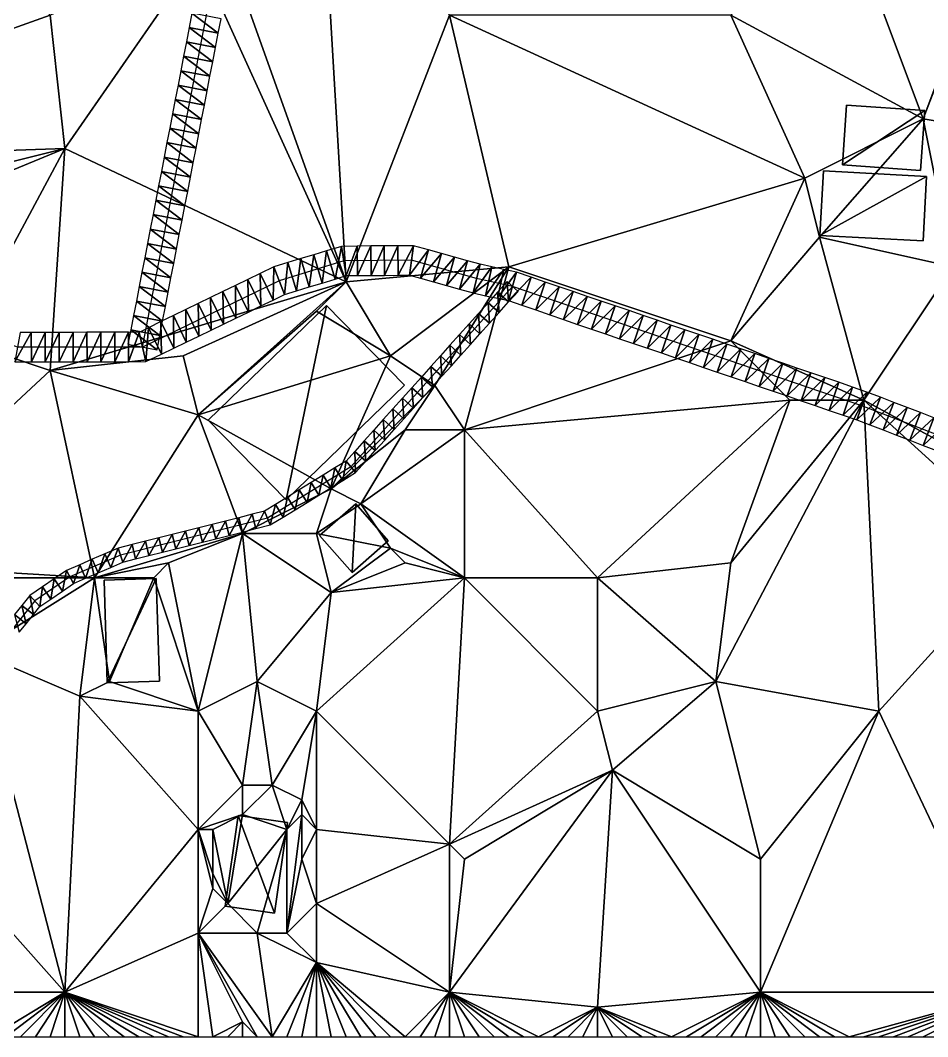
# Model space of a CAD drawing. Header units: metres. Extents: x -1103 to 901, y -902 to 905.
# Drawn here: x 566 to 688.6, y -900 to -762.7 of the extents above; entities that cross this region are included whole.
import ezdxf

# ---------------------------------------------------------------- set-up
doc = ezdxf.new("R2010")
doc.units = ezdxf.units.M
for name, color, linetype in [('OSM_BUILDING_FOOTPRINTS', 7, 'CONTINUOUS'), ('OSM_BUILDING_ROOFS', 1, 'CONTINUOUS'), ('OSM_BUILDING_WALLS', 8, 'CONTINUOUS'), ('OSM_PATH_AXES', 30, 'CONTINUOUS'), ('OSM_PATH_SURFACE', 30, 'CONTINUOUS'), ('OSM_ROAD_AXES', 2, 'CONTINUOUS'), ('OSM_ROAD_SURFACE', 9, 'CONTINUOUS'), ('OSM_TERRAIN', 3, 'CONTINUOUS')]:
    doc.layers.add(name, color=color, linetype=linetype)

msp = doc.modelspace()

# ---------------------------------------------------------------- linework, layer by layer
at = {"layer": 'OSM_BUILDING_FOOTPRINTS'}
for points in [[(677.64, -774.13, 10.06), (688.24, -774.86, 10.06), (687.66, -782.96, 10.06), (677.08, -782.22, 10.06), (677.64, -774.13, 10.06)], [(674.52, -783.04, 9.95), (688.46, -783.78, 9.95), (688, -792.48, 9.95), (674.06, -791.74, 9.95), (674.52, -783.04, 9.95)], [(591.35, -816.71, 8.79), (607.34, -801.21, 8.79), (617.9, -811.97, 8.79), (601.92, -827.47, 8.79), (591.35, -816.71, 8.79)], [(606.41, -832.29, 7.77), (611.3, -828.02, 7.77), (615.69, -832.99, 7.77), (610.81, -837.27, 7.77), (606.41, -832.29, 7.77)], [(577.28, -838.33, 9.85), (584.34, -838.11, 9.85), (584.78, -851.96, 9.85), (577.72, -852.18, 9.85), (577.28, -838.33, 9.85)], [(600.33, -883.3, 8.06), (602.08, -871.07, 8.06), (595.42, -870.12, 8.06), (593.67, -882.36, 8.06), (600.33, -883.3, 8.06)]]:
    msp.add_polyline3d(points, close=True, dxfattribs=at)
at = {"layer": 'OSM_BUILDING_ROOFS'}
for points in [[(688.24, -774.86, 20.06), (677.64, -774.13, 20.06), (677.08, -782.22, 20.06)], [(688.24, -774.86, 20.06), (677.08, -782.22, 20.06), (687.66, -782.96, 20.06)], [(688.46, -783.78, 19.95), (674.52, -783.04, 19.95), (674.06, -791.74, 19.95)], [(688.46, -783.78, 19.95), (674.06, -791.74, 19.95), (688, -792.48, 19.95)], [(607.34, -801.21, 18.79), (591.35, -816.71, 18.79), (601.92, -827.47, 18.79)], [(607.34, -801.21, 18.79), (601.92, -827.47, 18.79), (617.9, -811.97, 18.79)], [(611.3, -828.02, 17.77), (606.41, -832.29, 17.77), (610.81, -837.27, 17.77)], [(611.3, -828.02, 17.77), (610.81, -837.27, 17.77), (615.69, -832.99, 17.77)], [(584.34, -838.11, 19.85), (577.28, -838.33, 19.85), (577.72, -852.18, 19.85)], [(584.34, -838.11, 19.85), (577.72, -852.18, 19.85), (584.78, -851.96, 19.85)], [(595.42, -870.12, 18.06), (593.67, -882.36, 18.06), (600.33, -883.3, 18.06)], [(595.42, -870.12, 18.06), (600.33, -883.3, 18.06), (602.08, -871.07, 18.06)]]:
    msp.add_3dface(points, dxfattribs=at)
at = {"layer": 'OSM_BUILDING_WALLS'}
for points in [[(677.64, -774.13, 10.06), (677.08, -782.22, 10.06), (677.08, -782.22, 20.06)], [(677.64, -774.13, 10.06), (677.08, -782.22, 20.06), (677.64, -774.13, 20.06)], [(688.24, -774.86, 10.06), (677.64, -774.13, 10.06), (677.64, -774.13, 20.06)], [(688.24, -774.86, 10.06), (677.64, -774.13, 20.06), (688.24, -774.86, 20.06)], [(687.66, -782.96, 10.06), (688.24, -774.86, 10.06), (688.24, -774.86, 20.06)], [(687.66, -782.96, 10.06), (688.24, -774.86, 20.06), (687.66, -782.96, 20.06)], [(677.08, -782.22, 10.06), (687.66, -782.96, 10.06), (687.66, -782.96, 20.06)], [(677.08, -782.22, 10.06), (687.66, -782.96, 20.06), (677.08, -782.22, 20.06)], [(674.52, -783.04, 9.95), (674.06, -791.74, 9.95), (674.06, -791.74, 19.95)], [(674.52, -783.04, 9.95), (674.06, -791.74, 19.95), (674.52, -783.04, 19.95)], [(688.46, -783.78, 9.95), (674.52, -783.04, 9.95), (674.52, -783.04, 19.95)], [(688.46, -783.78, 9.95), (674.52, -783.04, 19.95), (688.46, -783.78, 19.95)], [(688, -792.48, 9.95), (688.46, -783.78, 9.95), (688.46, -783.78, 19.95)], [(688, -792.48, 9.95), (688.46, -783.78, 19.95), (688, -792.48, 19.95)], [(674.06, -791.74, 9.95), (688, -792.48, 9.95), (688, -792.48, 19.95)], [(674.06, -791.74, 9.95), (688, -792.48, 19.95), (674.06, -791.74, 19.95)], [(607.34, -801.21, 8.79), (591.35, -816.71, 8.79), (591.35, -816.71, 18.79)], [(607.34, -801.21, 8.79), (591.35, -816.71, 18.79), (607.34, -801.21, 18.79)], [(617.9, -811.97, 8.79), (607.34, -801.21, 8.79), (607.34, -801.21, 18.79)], [(617.9, -811.97, 8.79), (607.34, -801.21, 18.79), (617.9, -811.97, 18.79)], [(601.92, -827.47, 8.79), (617.9, -811.97, 8.79), (617.9, -811.97, 18.79)], [(601.92, -827.47, 8.79), (617.9, -811.97, 18.79), (601.92, -827.47, 18.79)], [(591.35, -816.71, 8.79), (601.92, -827.47, 8.79), (601.92, -827.47, 18.79)], [(591.35, -816.71, 8.79), (601.92, -827.47, 18.79), (591.35, -816.71, 18.79)], [(611.3, -828.02, 7.77), (606.41, -832.29, 7.77), (606.41, -832.29, 17.77)], [(611.3, -828.02, 7.77), (606.41, -832.29, 17.77), (611.3, -828.02, 17.77)], [(615.69, -832.99, 7.77), (611.3, -828.02, 7.77), (611.3, -828.02, 17.77)], [(615.69, -832.99, 7.77), (611.3, -828.02, 17.77), (615.69, -832.99, 17.77)], [(606.41, -832.29, 7.77), (610.81, -837.27, 7.77), (610.81, -837.27, 17.77)], [(606.41, -832.29, 7.77), (610.81, -837.27, 17.77), (606.41, -832.29, 17.77)], [(610.81, -837.27, 7.77), (615.69, -832.99, 7.77), (615.69, -832.99, 17.77)], [(610.81, -837.27, 7.77), (615.69, -832.99, 17.77), (610.81, -837.27, 17.77)], [(584.34, -838.11, 9.85), (577.28, -838.33, 9.85), (577.28, -838.33, 19.85)], [(584.34, -838.11, 9.85), (577.28, -838.33, 19.85), (584.34, -838.11, 19.85)], [(577.28, -838.33, 9.85), (577.72, -852.18, 9.85), (577.72, -852.18, 19.85)], [(577.28, -838.33, 9.85), (577.72, -852.18, 19.85), (577.28, -838.33, 19.85)], [(584.78, -851.96, 9.85), (584.34, -838.11, 9.85), (584.34, -838.11, 19.85)], [(584.78, -851.96, 9.85), (584.34, -838.11, 19.85), (584.78, -851.96, 19.85)], [(577.72, -852.18, 9.85), (584.78, -851.96, 9.85), (584.78, -851.96, 19.85)], [(577.72, -852.18, 9.85), (584.78, -851.96, 19.85), (577.72, -852.18, 19.85)], [(595.42, -870.12, 8.06), (593.67, -882.36, 8.06), (593.67, -882.36, 18.06)], [(595.42, -870.12, 8.06), (593.67, -882.36, 18.06), (595.42, -870.12, 18.06)], [(602.08, -871.07, 8.06), (595.42, -870.12, 8.06), (595.42, -870.12, 18.06)], [(602.08, -871.07, 8.06), (595.42, -870.12, 18.06), (602.08, -871.07, 18.06)], [(600.33, -883.3, 8.06), (602.08, -871.07, 8.06), (602.08, -871.07, 18.06)], [(600.33, -883.3, 8.06), (602.08, -871.07, 18.06), (600.33, -883.3, 18.06)], [(593.67, -882.36, 8.06), (600.33, -883.3, 8.06), (600.33, -883.3, 18.06)], [(593.67, -882.36, 8.06), (600.33, -883.3, 18.06), (593.67, -882.36, 18.06)]]:
    msp.add_3dface(points, dxfattribs=at)
at = {"layer": 'OSM_PATH_AXES'}
msp.add_polyline3d([(632.51, -798.64, 10.89), (610.63, -823.02, 10.73), (599.37, -829.94, 10.81), (579.5, -834.95, 11.7), (572.68, -837.89, 12.07), (567.94, -841.13, 12.47), (564.98, -844.81, 12.81), (562.08, -851, 13.27), (556.52, -862.77, 14.09), (553.42, -872.8, 14.66), (551.48, -881.33, 14.88), (546.3, -888.11, 14.58), (540.66, -894.29, 14.27), (534.71, -900, 13.77)], dxfattribs=at)
at = {"layer": 'OSM_PATH_SURFACE'}
for points in [[(631.76, -797.97, 11.01), (630.48, -799.41, 10.98), (631.96, -800.74, 10.87)], [(631.76, -797.97, 11.01), (631.96, -800.74, 10.87), (633.25, -799.31, 10.94)], [(630.48, -799.41, 10.98), (629.19, -800.84, 10.98), (630.68, -802.18, 10.8)], [(630.48, -799.41, 10.98), (630.68, -802.18, 10.8), (631.96, -800.74, 10.87)], [(629.19, -800.84, 10.98), (627.9, -802.28, 10.97), (629.39, -803.61, 10.77)], [(629.19, -800.84, 10.98), (629.39, -803.61, 10.77), (630.68, -802.18, 10.8)], [(627.9, -802.28, 10.97), (626.62, -803.71, 10.95), (628.1, -805.04, 10.77)], [(627.9, -802.28, 10.97), (628.1, -805.04, 10.77), (629.39, -803.61, 10.77)], [(626.62, -803.71, 10.95), (625.33, -805.14, 10.92), (626.82, -806.48, 10.76)], [(626.62, -803.71, 10.95), (626.82, -806.48, 10.76), (628.1, -805.04, 10.77)], [(625.33, -805.14, 10.92), (624.04, -806.58, 10.9), (625.53, -807.91, 10.76)], [(625.33, -805.14, 10.92), (625.53, -807.91, 10.76), (626.82, -806.48, 10.76)], [(624.04, -806.58, 10.9), (622.75, -808.01, 10.88), (624.24, -809.35, 10.76)], [(624.04, -806.58, 10.9), (624.24, -809.35, 10.76), (625.53, -807.91, 10.76)], [(622.75, -808.01, 10.88), (621.47, -809.45, 10.86), (622.96, -810.78, 10.75)], [(622.75, -808.01, 10.88), (622.96, -810.78, 10.75), (624.24, -809.35, 10.76)], [(621.47, -809.45, 10.86), (620.18, -810.88, 10.84), (621.67, -812.22, 10.74)], [(621.47, -809.45, 10.86), (621.67, -812.22, 10.74), (622.96, -810.78, 10.75)], [(620.18, -810.88, 10.84), (618.89, -812.32, 10.85), (620.38, -813.65, 10.74)], [(620.18, -810.88, 10.84), (620.38, -813.65, 10.74), (621.67, -812.22, 10.74)], [(618.89, -812.32, 10.85), (617.61, -813.75, 10.85), (619.1, -815.09, 10.74)], [(618.89, -812.32, 10.85), (619.1, -815.09, 10.74), (620.38, -813.65, 10.74)], [(617.61, -813.75, 10.85), (616.32, -815.18, 10.85), (617.81, -816.52, 10.74)], [(617.61, -813.75, 10.85), (617.81, -816.52, 10.74), (619.1, -815.09, 10.74)], [(616.32, -815.18, 10.85), (615.03, -816.62, 10.85), (616.52, -817.96, 10.74)], [(616.32, -815.18, 10.85), (616.52, -817.96, 10.74), (617.81, -816.52, 10.74)], [(615.03, -816.62, 10.85), (613.75, -818.05, 10.85), (615.24, -819.39, 10.74)], [(615.03, -816.62, 10.85), (615.24, -819.39, 10.74), (616.52, -817.96, 10.74)], [(613.75, -818.05, 10.85), (612.46, -819.49, 10.85), (613.95, -820.82, 10.74)], [(613.75, -818.05, 10.85), (613.95, -820.82, 10.74), (615.24, -819.39, 10.74)], [(612.46, -819.49, 10.85), (611.17, -820.92, 10.86), (612.66, -822.26, 10.73)], [(612.46, -819.49, 10.85), (612.66, -822.26, 10.73), (613.95, -820.82, 10.74)], [(611.17, -820.92, 10.86), (609.99, -822.26, 10.86), (611.27, -823.79, 10.7)], [(611.17, -820.92, 10.86), (611.27, -823.79, 10.7), (612.66, -822.26, 10.73)], [(609.99, -822.26, 10.86), (608.5, -823.16, 10.86), (609.54, -824.87, 10.77)], [(609.99, -822.26, 10.86), (609.54, -824.87, 10.77), (611.27, -823.79, 10.7)], [(608.5, -823.16, 10.86), (606.89, -824.15, 10.86), (607.94, -825.85, 10.81)], [(608.5, -823.16, 10.86), (607.94, -825.85, 10.81), (609.54, -824.87, 10.77)], [(605.28, -825.13, 10.86), (603.67, -826.12, 10.87), (604.72, -827.83, 10.81)], [(605.28, -825.13, 10.86), (604.72, -827.83, 10.81), (606.33, -826.84, 10.82)], [(606.89, -824.15, 10.86), (605.28, -825.13, 10.86), (606.33, -826.84, 10.82)], [(606.89, -824.15, 10.86), (606.33, -826.84, 10.82), (607.94, -825.85, 10.81)], [(603.67, -826.12, 10.87), (602.06, -827.11, 10.88), (603.11, -828.81, 10.79)], [(603.67, -826.12, 10.87), (603.11, -828.81, 10.79), (604.72, -827.83, 10.81)], [(602.06, -827.11, 10.88), (600.45, -828.1, 10.89), (601.5, -829.8, 10.78)], [(602.06, -827.11, 10.88), (601.5, -829.8, 10.78), (603.11, -828.81, 10.79)], [(598.98, -829.02, 10.9), (597.32, -829.42, 10.92), (597.81, -831.36, 10.85)], [(598.98, -829.02, 10.9), (597.81, -831.36, 10.85), (599.76, -830.86, 10.76)], [(600.45, -828.1, 10.89), (598.98, -829.02, 10.9), (599.76, -830.86, 10.76)], [(600.45, -828.1, 10.89), (599.76, -830.86, 10.76), (601.5, -829.8, 10.78)], [(593.71, -830.33, 11.02), (591.9, -830.79, 11.12), (592.39, -832.73, 11.1)], [(593.71, -830.33, 11.02), (592.39, -832.73, 11.1), (594.2, -832.27, 11.01)], [(595.51, -829.88, 10.94), (593.71, -830.33, 11.02), (594.2, -832.27, 11.01)], [(595.51, -829.88, 10.94), (594.2, -832.27, 11.01), (596, -831.82, 10.91)], [(597.32, -829.42, 10.92), (595.51, -829.88, 10.94), (596, -831.82, 10.91)], [(597.32, -829.42, 10.92), (596, -831.82, 10.91), (597.81, -831.36, 10.85)], [(588.29, -831.7, 11.31), (586.48, -832.15, 11.41), (586.97, -834.09, 11.39)], [(588.29, -831.7, 11.31), (586.97, -834.09, 11.39), (588.78, -833.64, 11.29)], [(590.09, -831.24, 11.21), (588.29, -831.7, 11.31), (588.78, -833.64, 11.29)], [(590.09, -831.24, 11.21), (588.78, -833.64, 11.29), (590.58, -833.18, 11.2)], [(591.9, -830.79, 11.12), (590.09, -831.24, 11.21), (590.58, -833.18, 11.2)], [(591.9, -830.79, 11.12), (590.58, -833.18, 11.2), (592.39, -832.73, 11.1)], [(582.87, -833.07, 11.6), (581.07, -833.52, 11.7), (581.55, -835.46, 11.68)], [(582.87, -833.07, 11.6), (581.55, -835.46, 11.68), (583.36, -835, 11.58)], [(584.68, -832.61, 11.5), (582.87, -833.07, 11.6), (583.36, -835, 11.58)], [(584.68, -832.61, 11.5), (583.36, -835, 11.58), (585.17, -834.55, 11.49)], [(586.48, -832.15, 11.41), (584.68, -832.61, 11.5), (585.17, -834.55, 11.49)], [(586.48, -832.15, 11.41), (585.17, -834.55, 11.49), (586.97, -834.09, 11.39)], [(577.4, -834.76, 11.89), (575.7, -835.5, 11.98), (576.49, -837.34, 11.95)], [(577.4, -834.76, 11.89), (576.49, -837.34, 11.95), (578.2, -836.6, 11.86)], [(579.18, -834, 11.79), (577.4, -834.76, 11.89), (578.2, -836.6, 11.86)], [(579.18, -834, 11.79), (578.2, -836.6, 11.86), (579.83, -835.89, 11.77)], [(581.07, -833.52, 11.7), (579.18, -834, 11.79), (579.83, -835.89, 11.77)], [(581.07, -833.52, 11.7), (579.83, -835.89, 11.77), (581.55, -835.46, 11.68)], [(573.99, -836.23, 12.07), (572.2, -837.01, 12.18), (573.17, -838.76, 12.16)], [(573.99, -836.23, 12.07), (573.17, -838.76, 12.16), (574.78, -838.07, 12.04)], [(575.7, -835.5, 11.98), (573.99, -836.23, 12.07), (574.78, -838.07, 12.04)], [(575.7, -835.5, 11.98), (574.78, -838.07, 12.04), (576.49, -837.34, 11.95)], [(572.2, -837.01, 12.18), (570.54, -838.14, 12.26), (571.67, -839.79, 12.29)], [(572.2, -837.01, 12.18), (571.67, -839.79, 12.29), (573.17, -838.76, 12.16)], [(570.54, -838.14, 12.26), (568.96, -839.22, 12.4), (570.09, -840.87, 12.43)], [(570.54, -838.14, 12.26), (570.09, -840.87, 12.43), (571.67, -839.79, 12.29)], [(568.96, -839.22, 12.4), (567.27, -840.38, 12.54), (568.61, -841.87, 12.55)], [(568.96, -839.22, 12.4), (568.61, -841.87, 12.55), (570.09, -840.87, 12.43)], [(566.18, -841.73, 12.67), (565.19, -842.96, 12.78), (566.75, -844.21, 12.77)], [(567.27, -840.38, 12.54), (566.18, -841.73, 12.67), (567.73, -842.98, 12.66)], [(566.18, -841.73, 12.67), (566.75, -844.21, 12.77), (567.73, -842.98, 12.66)], [(567.27, -840.38, 12.54), (567.73, -842.98, 12.66), (568.61, -841.87, 12.55)], [(565.19, -842.96, 12.78), (565.83, -845.34, 12.88), (566.75, -844.21, 12.77)]]:
    msp.add_3dface(points, dxfattribs=at)
at = {"layer": 'OSM_ROAD_AXES'}
for points in [[(582.49, -806.82, 11.93), (591.51, -760.14, 11.97), (592.85, -747.77, 11.85), (593.59, -737.16, 11.9), (592.11, -732.45, 11.93), (588.11, -727.45, 11.91), (581.44, -723.9, 11.59), (566.01, -718.76, 10.58), (551.78, -715.08, 9.43), (537.26, -710.95, 8.83), (516.06, -704.33, 8.29), (498.62, -699.26, 9.12), (491.75, -696.67, 9.5), (482.56, -691.51, 10.09), (470.99, -682.39, 10.83)], [(728.44, -833.5, 12.44), (679.72, -814.78, 10.95), (632.51, -798.64, 10.89), (627.64, -797.58, 11.12), (618.84, -795.11, 11.6), (609.7, -795.2, 11.84), (600.95, -797.86, 11.87), (582.49, -806.82, 11.93), (565.58, -806.85, 12.09), (543.96, -798.85, 11.9), (501.58, -785.73, 8.62), (488.04, -779.13, 8.05), (480.97, -772.91, 8.27), (477.37, -766.03, 8.59), (474.92, -753.72, 8.82), (473.99, -738.07, 8.44), (473.37, -731.42, 8.89), (471.59, -726.41, 9.36), (466.38, -722.63, 10.07), (457.81, -719.05, 11.09), (444.91, -717.43, 11.87), (424.71, -716.44, 11.98)]]:
    msp.add_polyline3d(points, dxfattribs=at)
at = {"layer": 'OSM_ROAD_SURFACE'}
for points in [[(592.72, -764.41, 12.01), (589.17, -761.71, 12.02), (588.79, -763.65, 12.02)], [(592.72, -764.41, 12.01), (593.1, -762.47, 12.01), (589.17, -761.71, 12.02)], [(592.35, -766.36, 12), (588.79, -763.65, 12.02), (588.42, -765.6, 12.01)], [(592.35, -766.36, 12), (592.72, -764.41, 12.01), (588.79, -763.65, 12.02)], [(591.97, -768.3, 12), (588.42, -765.6, 12.01), (588.04, -767.54, 12.01)], [(591.97, -768.3, 12), (592.35, -766.36, 12), (588.42, -765.6, 12.01)], [(591.59, -770.25, 11.99), (588.04, -767.54, 12.01), (587.67, -769.49, 12)], [(591.59, -770.25, 11.99), (591.97, -768.3, 12), (588.04, -767.54, 12.01)], [(591.22, -772.19, 11.99), (587.67, -769.49, 12), (587.29, -771.43, 11.99)], [(591.22, -772.19, 11.99), (591.59, -770.25, 11.99), (587.67, -769.49, 12)], [(590.84, -774.14, 11.98), (587.29, -771.43, 11.99), (586.91, -773.38, 11.99)], [(590.84, -774.14, 11.98), (591.22, -772.19, 11.99), (587.29, -771.43, 11.99)], [(590.47, -776.08, 11.98), (586.91, -773.38, 11.99), (586.54, -775.32, 11.98)], [(590.47, -776.08, 11.98), (590.84, -774.14, 11.98), (586.91, -773.38, 11.99)], [(590.09, -778.03, 11.97), (586.54, -775.32, 11.98), (586.16, -777.27, 11.98)], [(590.09, -778.03, 11.97), (590.47, -776.08, 11.98), (586.54, -775.32, 11.98)], [(589.72, -779.97, 11.96), (586.16, -777.27, 11.98), (585.79, -779.21, 11.97)], [(589.72, -779.97, 11.96), (590.09, -778.03, 11.97), (586.16, -777.27, 11.98)], [(589.34, -781.92, 11.96), (585.79, -779.21, 11.97), (585.41, -781.16, 11.97)], [(589.34, -781.92, 11.96), (589.72, -779.97, 11.96), (585.79, -779.21, 11.97)], [(588.96, -783.86, 11.95), (585.41, -781.16, 11.97), (585.03, -783.1, 11.96)], [(588.96, -783.86, 11.95), (589.34, -781.92, 11.96), (585.41, -781.16, 11.97)], [(588.59, -785.81, 11.95), (585.03, -783.1, 11.96), (584.66, -785.05, 11.96)], [(588.59, -785.81, 11.95), (588.96, -783.86, 11.95), (585.03, -783.1, 11.96)], [(588.21, -787.75, 11.94), (584.66, -785.05, 11.96), (584.28, -786.99, 11.96)], [(588.21, -787.75, 11.94), (588.59, -785.81, 11.95), (584.66, -785.05, 11.96)], [(587.84, -789.7, 11.95), (584.28, -786.99, 11.96), (583.91, -788.94, 11.97)], [(587.84, -789.7, 11.95), (588.21, -787.75, 11.94), (584.28, -786.99, 11.96)], [(587.46, -791.64, 11.96), (583.91, -788.94, 11.97), (583.53, -790.88, 11.97)], [(587.46, -791.64, 11.96), (587.84, -789.7, 11.95), (583.91, -788.94, 11.97)], [(587.08, -793.59, 11.97), (583.53, -790.88, 11.97), (583.16, -792.83, 11.98)], [(587.08, -793.59, 11.97), (587.46, -791.64, 11.96), (583.53, -790.88, 11.97)], [(586.71, -795.53, 11.97), (583.16, -792.83, 11.98), (582.78, -794.77, 11.99)], [(586.71, -795.53, 11.97), (587.08, -793.59, 11.97), (583.16, -792.83, 11.98)], [(609.4, -793.22, 11.89), (607.37, -793.82, 11.9), (608.53, -797.64, 11.88)], [(609.4, -793.22, 11.89), (608.53, -797.64, 11.88), (610.01, -797.18, 11.88)], [(611.51, -793.18, 11.99), (609.4, -793.22, 11.89), (610.01, -797.18, 11.88)], [(611.51, -793.18, 11.99), (610.01, -797.18, 11.88), (611.55, -797.18, 11.85)], [(613.34, -793.16, 11.96), (611.51, -793.18, 11.99), (611.55, -797.18, 11.85)], [(613.34, -793.16, 11.96), (611.55, -797.18, 11.85), (613.38, -797.16, 11.78)], [(615.17, -793.15, 11.88), (613.34, -793.16, 11.96), (613.38, -797.16, 11.78)], [(615.17, -793.15, 11.88), (613.38, -797.16, 11.78), (615.21, -797.15, 11.71)], [(617, -793.13, 11.81), (615.17, -793.15, 11.88), (615.21, -797.15, 11.71)], [(617, -793.13, 11.81), (615.21, -797.15, 11.71), (617.03, -797.13, 11.63)], [(619.11, -793.13, 11.72), (617, -793.13, 11.81), (617.03, -797.13, 11.63)], [(619.11, -793.13, 11.72), (617.03, -797.13, 11.63), (618.58, -797.1, 11.57)], [(621.14, -793.68, 11.62), (619.11, -793.13, 11.72), (618.58, -797.1, 11.57)], [(621.14, -793.68, 11.62), (618.58, -797.1, 11.57), (620.06, -797.53, 11.48)], [(622.9, -794.17, 11.52), (621.14, -793.68, 11.62), (620.06, -797.53, 11.48)], [(586.33, -797.48, 11.98), (582.78, -794.77, 11.99), (582.4, -796.72, 12)], [(586.33, -797.48, 11.98), (586.71, -795.53, 11.97), (582.78, -794.77, 11.99)], [(603.87, -794.88, 11.9), (602.12, -795.41, 11.91), (603.28, -799.24, 11.91)], [(603.87, -794.88, 11.9), (603.28, -799.24, 11.91), (605.03, -798.71, 11.9)], [(605.62, -794.35, 11.9), (603.87, -794.88, 11.9), (605.03, -798.71, 11.9)], [(605.62, -794.35, 11.9), (605.03, -798.71, 11.9), (606.78, -798.18, 11.89)], [(607.37, -793.82, 11.9), (605.62, -794.35, 11.9), (606.78, -798.18, 11.89)], [(607.37, -793.82, 11.9), (606.78, -798.18, 11.89), (608.53, -797.64, 11.88)], [(622.9, -794.17, 11.52), (620.06, -797.53, 11.48), (621.82, -798.02, 11.38)], [(624.66, -794.67, 11.43), (622.9, -794.17, 11.52), (621.82, -798.02, 11.38)], [(624.66, -794.67, 11.43), (621.82, -798.02, 11.38), (623.58, -798.52, 11.28)], [(626.42, -795.16, 11.34), (624.66, -794.67, 11.43), (623.58, -798.52, 11.28)], [(600.22, -795.99, 11.92), (598.4, -796.87, 11.93), (600.14, -800.47, 11.93)], [(600.22, -795.99, 11.92), (600.14, -800.47, 11.93), (601.68, -799.72, 11.92)], [(602.12, -795.41, 11.91), (600.22, -795.99, 11.92), (601.68, -799.72, 11.92)], [(602.12, -795.41, 11.91), (601.68, -799.72, 11.92), (603.28, -799.24, 11.91)], [(626.42, -795.16, 11.34), (623.58, -798.52, 11.28), (625.34, -799.01, 11.18)], [(628.13, -795.64, 11.25), (626.42, -795.16, 11.34), (625.34, -799.01, 11.18)], [(628.13, -795.64, 11.25), (625.34, -799.01, 11.18), (627.16, -799.52, 11.08)], [(629.69, -795.98, 11.17), (628.13, -795.64, 11.25), (627.16, -799.52, 11.08)], [(629.69, -795.98, 11.17), (627.16, -799.52, 11.08), (628.84, -799.89, 11.01)], [(631.31, -796.33, 11.08), (629.69, -795.98, 11.17), (628.84, -799.89, 11.01)], [(631.31, -796.33, 11.08), (628.84, -799.89, 11.01), (630.46, -800.24, 10.89)], [(633.05, -796.72, 11.04), (631.31, -796.33, 11.08), (630.46, -800.24, 10.89)], [(585.96, -799.42, 11.99), (582.4, -796.72, 12), (582.03, -798.66, 12)], [(585.96, -799.42, 11.99), (586.33, -797.48, 11.98), (582.4, -796.72, 12)], [(596.72, -797.69, 11.94), (595.04, -798.5, 11.95), (596.79, -802.1, 11.94)], [(598.4, -796.87, 11.93), (596.72, -797.69, 11.94), (598.47, -801.28, 11.94)], [(596.72, -797.69, 11.94), (596.79, -802.1, 11.94), (598.47, -801.28, 11.94)], [(598.4, -796.87, 11.93), (598.47, -801.28, 11.94), (600.14, -800.47, 11.93)], [(633.05, -796.72, 11.04), (630.46, -800.24, 10.89), (631.96, -800.56, 10.85)], [(635.04, -797.39, 11.01), (633.05, -796.72, 11.04), (631.96, -800.56, 10.85)], [(635.04, -797.39, 11.01), (631.96, -800.56, 10.85), (633.75, -801.18, 10.82)], [(636.93, -798.04, 10.97), (635.04, -797.39, 11.01), (633.75, -801.18, 10.82)], [(585.58, -801.37, 12), (582.03, -798.66, 12), (581.65, -800.61, 12.01)], [(585.58, -801.37, 12), (585.96, -799.42, 11.99), (582.03, -798.66, 12)], [(595.04, -798.5, 11.95), (593.36, -799.32, 11.96), (595.11, -802.91, 11.92)], [(595.04, -798.5, 11.95), (595.11, -802.91, 11.92), (596.79, -802.1, 11.94)], [(636.93, -798.04, 10.97), (633.75, -801.18, 10.82), (635.64, -801.82, 10.79)], [(638.82, -798.68, 10.94), (636.93, -798.04, 10.97), (635.64, -801.82, 10.79)], [(638.82, -798.68, 10.94), (635.64, -801.82, 10.79), (637.52, -802.47, 10.76)], [(640.71, -799.33, 10.91), (638.82, -798.68, 10.94), (637.52, -802.47, 10.76)], [(591.68, -800.13, 11.97), (590.01, -800.95, 11.97), (591.75, -804.54, 11.89)], [(593.36, -799.32, 11.96), (591.68, -800.13, 11.97), (593.43, -803.73, 11.9)], [(591.68, -800.13, 11.97), (591.75, -804.54, 11.89), (593.43, -803.73, 11.9)], [(593.36, -799.32, 11.96), (593.43, -803.73, 11.9), (595.11, -802.91, 11.92)], [(640.71, -799.33, 10.91), (637.52, -802.47, 10.76), (639.41, -803.11, 10.72)], [(642.6, -799.98, 10.88), (640.71, -799.33, 10.91), (639.41, -803.11, 10.72)], [(642.6, -799.98, 10.88), (639.41, -803.11, 10.72), (641.3, -803.76, 10.69)], [(644.48, -800.62, 10.85), (642.6, -799.98, 10.88), (641.3, -803.76, 10.69)], [(585.2, -803.31, 12), (581.65, -800.61, 12.01), (581.28, -802.55, 12.02)], [(585.2, -803.31, 12), (585.58, -801.37, 12), (581.65, -800.61, 12.01)], [(588.33, -801.76, 11.98), (586.65, -802.58, 11.99), (588.4, -806.18, 11.85)], [(590.01, -800.95, 11.97), (588.33, -801.76, 11.98), (590.08, -805.36, 11.87)], [(588.33, -801.76, 11.98), (588.4, -806.18, 11.85), (590.08, -805.36, 11.87)], [(590.01, -800.95, 11.97), (590.08, -805.36, 11.87), (591.75, -804.54, 11.89)], [(644.48, -800.62, 10.85), (641.3, -803.76, 10.69), (643.19, -804.4, 10.66)], [(646.37, -801.27, 10.81), (644.48, -800.62, 10.85), (643.19, -804.4, 10.66)], [(646.37, -801.27, 10.81), (643.19, -804.4, 10.66), (645.08, -805.05, 10.63)], [(648.26, -801.91, 10.78), (646.37, -801.27, 10.81), (645.08, -805.05, 10.63)], [(648.26, -801.91, 10.78), (645.08, -805.05, 10.63), (646.97, -805.7, 10.6)], [(650.15, -802.56, 10.75), (648.26, -801.91, 10.78), (646.97, -805.7, 10.6)], [(584.83, -805.26, 12.01), (581.28, -802.55, 12.02), (580.9, -804.5, 12.03)], [(584.83, -805.26, 12.01), (585.2, -803.31, 12), (581.28, -802.55, 12.02)], [(586.65, -802.58, 11.99), (584.97, -803.39, 12.01), (586.72, -806.99, 11.84)], [(586.65, -802.58, 11.99), (586.72, -806.99, 11.84), (588.4, -806.18, 11.85)], [(650.15, -802.56, 10.75), (646.97, -805.7, 10.6), (648.86, -806.34, 10.57)], [(652.04, -803.2, 10.72), (650.15, -802.56, 10.75), (648.86, -806.34, 10.57)], [(652.04, -803.2, 10.72), (648.86, -806.34, 10.57), (650.74, -806.99, 10.54)], [(653.92, -803.85, 10.69), (652.04, -803.2, 10.72), (650.74, -806.99, 10.54)], [(584.45, -807.2, 11.89), (580.9, -804.5, 12.03), (580.52, -806.44, 12.03)], [(584.45, -807.2, 11.89), (584.83, -805.26, 12.01), (580.9, -804.5, 12.03)], [(583.29, -804.21, 12.01), (582.04, -804.87, 12.02), (582.94, -808.77, 11.81)], [(583.29, -804.21, 12.01), (582.94, -808.77, 11.81), (585.04, -807.81, 11.82)], [(584.97, -803.39, 12.01), (583.29, -804.21, 12.01), (585.04, -807.81, 11.82)], [(584.97, -803.39, 12.01), (585.04, -807.81, 11.82), (586.72, -806.99, 11.84)], [(653.92, -803.85, 10.69), (650.74, -806.99, 10.54), (652.63, -807.63, 10.5)], [(655.81, -804.49, 10.66), (653.92, -803.85, 10.69), (652.63, -807.63, 10.5)], [(655.81, -804.49, 10.66), (652.63, -807.63, 10.5), (654.52, -808.28, 10.47)], [(657.7, -805.14, 10.62), (655.81, -804.49, 10.66), (654.52, -808.28, 10.47)], [(567.45, -804.84, 12.11), (565.93, -804.88, 12.13), (565.22, -808.81, 12.17)], [(567.45, -804.84, 12.11), (565.22, -808.81, 12.17), (567.46, -808.84, 12.12)], [(569.33, -804.84, 12.09), (567.45, -804.84, 12.11), (567.46, -808.84, 12.12)], [(569.33, -804.84, 12.09), (567.46, -808.84, 12.12), (569.34, -808.84, 12.1)], [(571.21, -804.84, 12.07), (569.33, -804.84, 12.09), (569.34, -808.84, 12.1)], [(571.21, -804.84, 12.07), (569.34, -808.84, 12.1), (571.22, -808.84, 12.08)], [(573.09, -804.84, 12.06), (571.21, -804.84, 12.07), (571.22, -808.84, 12.08)], [(573.09, -804.84, 12.06), (571.22, -808.84, 12.08), (573.1, -808.84, 12.07)], [(574.97, -804.83, 12.05), (573.09, -804.84, 12.06), (573.1, -808.84, 12.07)], [(574.97, -804.83, 12.05), (573.1, -808.84, 12.07), (574.98, -808.83, 12.04)], [(576.85, -804.83, 12.04), (574.97, -804.83, 12.05), (574.98, -808.83, 12.04)], [(576.85, -804.83, 12.04), (574.98, -808.83, 12.04), (576.85, -808.83, 11.98)], [(578.73, -804.83, 12.04), (576.85, -804.83, 12.04), (576.85, -808.83, 11.98)], [(578.73, -804.83, 12.04), (576.85, -808.83, 11.98), (578.73, -808.83, 11.93)], [(580.61, -804.83, 12.03), (578.73, -804.83, 12.04), (578.73, -808.83, 11.93)], [(580.61, -804.83, 12.03), (578.73, -808.83, 11.93), (580.61, -808.83, 11.87)], [(582.04, -804.87, 12.02), (580.61, -804.83, 12.03), (580.61, -808.83, 11.87)], [(582.04, -804.87, 12.02), (580.61, -808.83, 11.87), (582.94, -808.77, 11.81)], [(657.7, -805.14, 10.62), (654.52, -808.28, 10.47), (656.41, -808.92, 10.49)], [(659.59, -805.78, 10.59), (657.7, -805.14, 10.62), (656.41, -808.92, 10.49)], [(659.59, -805.78, 10.59), (656.41, -808.92, 10.49), (658.3, -809.57, 10.52)], [(661.48, -806.43, 10.57), (659.59, -805.78, 10.59), (658.3, -809.57, 10.52)], [(661.48, -806.43, 10.57), (658.3, -809.57, 10.52), (660.18, -810.21, 10.55)], [(663.37, -807.07, 10.61), (661.48, -806.43, 10.57), (660.18, -810.21, 10.55)], [(663.37, -807.07, 10.61), (660.18, -810.21, 10.55), (662.07, -810.86, 10.58)], [(665.26, -807.72, 10.66), (663.37, -807.07, 10.61), (662.07, -810.86, 10.58)], [(665.26, -807.72, 10.66), (662.07, -810.86, 10.58), (663.96, -811.5, 10.61)], [(667.14, -808.37, 10.71), (665.26, -807.72, 10.66), (663.96, -811.5, 10.61)], [(667.14, -808.37, 10.71), (663.96, -811.5, 10.61), (665.85, -812.15, 10.64)], [(669.03, -809.01, 10.76), (667.14, -808.37, 10.71), (665.85, -812.15, 10.64)], [(669.03, -809.01, 10.76), (665.85, -812.15, 10.64), (667.74, -812.8, 10.67)], [(670.92, -809.66, 10.82), (669.03, -809.01, 10.76), (667.74, -812.8, 10.67)], [(670.92, -809.66, 10.82), (667.74, -812.8, 10.67), (669.63, -813.44, 10.7)], [(672.81, -810.3, 10.88), (670.92, -809.66, 10.82), (669.63, -813.44, 10.7)], [(672.81, -810.3, 10.88), (669.63, -813.44, 10.7), (671.52, -814.09, 10.74)], [(674.7, -810.95, 10.94), (672.81, -810.3, 10.88), (671.52, -814.09, 10.74)], [(674.7, -810.95, 10.94), (671.52, -814.09, 10.74), (673.4, -814.73, 10.77)], [(676.59, -811.59, 11), (674.7, -810.95, 10.94), (673.4, -814.73, 10.77)], [(676.59, -811.59, 11), (673.4, -814.73, 10.77), (675.29, -815.38, 10.79)], [(678.47, -812.24, 11.06), (676.59, -811.59, 11), (675.29, -815.38, 10.79)], [(678.47, -812.24, 11.06), (675.29, -815.38, 10.79), (677.18, -816.02, 10.81)], [(680.4, -812.9, 11.09), (678.47, -812.24, 11.06), (677.18, -816.02, 10.81)], [(680.4, -812.9, 11.09), (677.18, -816.02, 10.81), (679.03, -816.66, 10.91)], [(682.24, -813.6, 11.15), (680.4, -812.9, 11.09), (679.03, -816.66, 10.91)], [(682.24, -813.6, 11.15), (679.03, -816.66, 10.91), (680.8, -817.34, 11.04)], [(684.04, -814.3, 11.21), (682.24, -813.6, 11.15), (680.8, -817.34, 11.04)], [(684.04, -814.3, 11.21), (680.8, -817.34, 11.04), (682.61, -818.03, 11.05)], [(685.85, -814.99, 11.27), (684.04, -814.3, 11.21), (682.61, -818.03, 11.05)], [(685.85, -814.99, 11.27), (682.61, -818.03, 11.05), (684.41, -818.72, 11.07)], [(687.65, -815.68, 11.34), (685.85, -814.99, 11.27), (684.41, -818.72, 11.07)], [(687.65, -815.68, 11.34), (684.41, -818.72, 11.07), (686.22, -819.42, 11.11)], [(689.46, -816.38, 11.4), (687.65, -815.68, 11.34), (686.22, -819.42, 11.11)], [(689.46, -816.38, 11.4), (686.22, -819.42, 11.11), (688.02, -820.11, 11.18)], [(691.26, -817.07, 11.46), (689.46, -816.38, 11.4), (688.02, -820.11, 11.18)], [(691.26, -817.07, 11.46), (688.02, -820.11, 11.18), (689.83, -820.8, 11.25)]]:
    msp.add_3dface(points, dxfattribs=at)
at = {"layer": 'OSM_TERRAIN'}
for points in [[(610, -798, 11.83), (606, -730, 12), (590, -742, 11.85)], [(610, -798, 11.83), (624, -762, 12.84), (606, -730, 12)], [(514, -782, 9.11), (570, -762, 10.99), (552, -742, 9.07)], [(590, -754, 11.99), (610, -798, 11.83), (590, -742, 11.85)], [(662, -762, 12.92), (688, -776, 12.08), (676, -744, 11.91)], [(688, -776, 12.08), (700, -744, 12.11), (676, -744, 11.91)], [(688, -776, 12.08), (698, -750, 12.44), (700, -744, 12.11)], [(688, -776, 12.08), (700, -778, 12.88), (698, -750, 12.44)], [(572, -780, 11.94), (590, -754, 11.99), (570, -762, 10.99)], [(610, -798, 11.83), (590, -754, 11.99), (572, -780, 11.94)], [(572, -780, 11.94), (570, -762, 10.99), (514, -782, 9.11)], [(632, -796, 11.02), (624, -762, 12.84), (610, -798, 11.83)], [(632, -796, 11.02), (672, -784, 11.91), (624, -762, 12.84)], [(672, -784, 11.91), (662, -762, 12.92), (624, -762, 12.84)], [(662, -762, 12.92), (672, -784, 11.91), (688, -776, 12.08)], [(674, -792, 11.95), (688, -776, 12.08), (672, -784, 11.91)], [(692, -796, 12.06), (688, -776, 12.08), (674, -792, 11.95)], [(692, -796, 12.06), (700, -778, 12.88), (688, -776, 12.08)], [(514, -782, 9.11), (524, -792, 10.72), (572, -780, 11.94)], [(538, -794, 11.71), (572, -780, 11.94), (524, -792, 10.72)], [(538, -794, 11.71), (558, -806, 12.19), (572, -780, 11.94)], [(558, -806, 12.19), (570, -810, 12.04), (572, -780, 11.94)], [(570, -810, 12.04), (610, -798, 11.83), (572, -780, 11.94)], [(632, -796, 11.02), (662, -806, 10.53), (672, -784, 11.91)], [(662, -806, 10.53), (674, -792, 11.95), (672, -784, 11.91)], [(680, -814, 10.98), (674, -792, 11.95), (662, -806, 10.53)], [(680, -814, 10.98), (692, -796, 12.06), (674, -792, 11.95)], [(616, -808, 11.02), (632, -796, 11.02), (610, -798, 11.83)], [(622, -812, 10.66), (632, -796, 11.02), (616, -808, 11.02)], [(626, -818, 9.95), (632, -796, 11.02), (622, -812, 10.66)], [(626, -818, 9.95), (662, -806, 10.53), (632, -796, 11.02)], [(680, -814, 10.98), (702, -826, 11.65), (692, -796, 12.06)], [(588, -808, 11.67), (610, -798, 11.83), (570, -810, 12.04)], [(590, -816, 11.07), (610, -798, 11.83), (588, -808, 11.67)], [(590, -816, 11.07), (606, -802, 11.09), (610, -798, 11.83)], [(606, -802, 11.09), (616, -808, 11.02), (610, -798, 11.83)], [(590, -816, 11.07), (616, -808, 11.02), (606, -802, 11.09)], [(542, -836, 13.71), (570, -810, 12.04), (558, -806, 12.19)], [(626, -818, 9.95), (670, -814, 10.65), (662, -806, 10.53)], [(670, -814, 10.65), (680, -814, 10.98), (662, -806, 10.53)], [(590, -816, 11.07), (588, -808, 11.67), (570, -810, 12.04)], [(590, -816, 11.07), (608, -826, 10.73), (616, -808, 11.02)], [(608, -826, 10.73), (622, -812, 10.66), (616, -808, 11.02)], [(576, -838, 11.9), (570, -810, 12.04), (542, -836, 13.71)], [(576, -838, 11.9), (590, -816, 11.07), (570, -810, 12.04)], [(618, -818, 10.56), (622, -812, 10.66), (608, -826, 10.73)], [(618, -818, 10.56), (626, -818, 9.95), (622, -812, 10.66)], [(644, -838, 7.92), (670, -814, 10.65), (626, -818, 9.95)], [(644, -838, 7.92), (662, -836, 8.97), (670, -814, 10.65)], [(660, -852, 8.64), (682, -856, 10.97), (680, -814, 10.98)], [(662, -836, 8.97), (660, -852, 8.64), (680, -814, 10.98)], [(662, -836, 8.97), (680, -814, 10.98), (670, -814, 10.65)], [(702, -834, 11.19), (680, -814, 10.98), (682, -856, 10.97)], [(702, -834, 11.19), (702, -826, 11.65), (680, -814, 10.98)], [(596, -832, 10.83), (590, -816, 11.07), (576, -838, 11.9)], [(596, -832, 10.83), (608, -826, 10.73), (590, -816, 11.07)], [(608, -826, 10.73), (612, -828, 9.9), (618, -818, 10.56)], [(612, -828, 9.9), (626, -838, 7.99), (626, -818, 9.95)], [(612, -828, 9.9), (626, -818, 9.95), (618, -818, 10.56)], [(626, -838, 7.99), (644, -838, 7.92), (626, -818, 9.95)], [(596, -832, 10.83), (606, -832, 9.93), (608, -826, 10.73)], [(606, -832, 9.93), (612, -828, 9.9), (608, -826, 10.73)], [(606, -832, 9.93), (616, -834, 9.72), (612, -828, 9.9)], [(612, -828, 9.9), (616, -834, 9.72), (626, -838, 7.99)], [(576, -838, 11.9), (586, -836, 11.41), (596, -832, 10.83)], [(590, -856, 11.94), (596, -832, 10.83), (586, -836, 11.41)], [(598, -852, 10.64), (596, -832, 10.83), (590, -856, 11.94)], [(598, -852, 10.64), (608, -840, 9.66), (596, -832, 10.83)], [(596, -832, 10.83), (608, -840, 9.66), (606, -832, 9.93)], [(608, -840, 9.66), (616, -834, 9.72), (606, -832, 9.93)], [(608, -840, 9.66), (618, -836, 8.92), (616, -834, 9.72)], [(616, -834, 9.72), (618, -836, 8.92), (626, -838, 7.99)], [(700, -894, 13.84), (702, -834, 11.19), (682, -856, 10.97)], [(562, -838, 12.6), (576, -838, 11.9), (542, -836, 13.71)], [(584, -838, 11.91), (586, -836, 11.41), (576, -838, 11.9)], [(590, -856, 11.94), (586, -836, 11.41), (584, -838, 11.91)], [(626, -838, 7.99), (618, -836, 8.92), (608, -840, 9.66)], [(660, -852, 8.64), (662, -836, 8.97), (644, -838, 7.92)], [(560, -848, 13.23), (576, -838, 11.9), (562, -838, 12.6)], [(560, -848, 13.23), (574, -854, 12.8), (576, -838, 11.9)], [(574, -854, 12.8), (578, -852, 11.93), (576, -838, 11.9)], [(578, -852, 11.93), (584, -838, 11.91), (576, -838, 11.9)], [(590, -856, 11.94), (584, -838, 11.91), (578, -852, 11.93)], [(624, -874, 6.28), (626, -838, 7.99), (606, -856, 9.08)], [(606, -856, 9.08), (626, -838, 7.99), (608, -840, 9.66)], [(624, -874, 6.28), (644, -856, 7.1), (626, -838, 7.99)], [(644, -856, 7.1), (644, -838, 7.92), (626, -838, 7.99)], [(644, -856, 7.1), (660, -852, 8.64), (644, -838, 7.92)], [(606, -856, 9.08), (608, -840, 9.66), (598, -852, 10.64)], [(556, -876, 14.84), (572, -894, 14.8), (560, -848, 13.23)], [(572, -894, 14.8), (574, -854, 12.8), (560, -848, 13.23)], [(574, -854, 12.8), (590, -856, 11.94), (578, -852, 11.93)], [(590, -856, 11.94), (596, -866, 10.98), (598, -852, 10.64)], [(596, -866, 10.98), (600, -866, 9.8), (598, -852, 10.64)], [(600, -866, 9.8), (606, -856, 9.08), (598, -852, 10.64)], [(646, -864, 7.67), (660, -852, 8.64), (644, -856, 7.1)], [(646, -864, 7.67), (666, -876, 11.19), (660, -852, 8.64)], [(666, -876, 11.19), (682, -856, 10.97), (660, -852, 8.64)], [(590, -872, 11.98), (574, -854, 12.8), (572, -894, 14.8)], [(590, -872, 11.98), (590, -856, 11.94), (574, -854, 12.8)], [(590, -872, 11.98), (596, -866, 10.98), (590, -856, 11.94)], [(600, -866, 9.8), (604, -868, 8.98), (606, -856, 9.08)], [(606, -872, 8.31), (606, -856, 9.08), (604, -868, 8.98)], [(624, -874, 6.28), (606, -856, 9.08), (606, -872, 8.31)], [(646, -864, 7.67), (644, -856, 7.1), (624, -874, 6.28)], [(700, -894, 13.84), (682, -856, 10.97), (666, -894, 12.08)], [(666, -894, 12.08), (682, -856, 10.97), (666, -876, 11.19)], [(624, -894, 7.29), (644, -896, 9.1), (646, -864, 7.67)], [(624, -894, 7.29), (646, -864, 7.67), (626, -876, 6.29)], [(626, -876, 6.29), (646, -864, 7.67), (624, -874, 6.28)], [(644, -896, 9.1), (666, -894, 12.08), (646, -864, 7.67)], [(666, -894, 12.08), (666, -876, 11.19), (646, -864, 7.67)], [(590, -872, 11.98), (596, -870, 10.26), (596, -866, 10.98)], [(596, -870, 10.26), (602, -872, 10.21), (600, -866, 9.8)], [(596, -870, 10.26), (600, -866, 9.8), (596, -866, 10.98)], [(602, -872, 10.21), (604, -868, 8.98), (600, -866, 9.8)], [(602, -872, 10.21), (604, -870, 9.42), (604, -868, 8.98)], [(604, -870, 9.42), (606, -872, 8.31), (604, -868, 8.98)], [(592, -872, 11.38), (596, -870, 10.26), (590, -872, 11.98)], [(592, -872, 11.38), (594, -882, 10.23), (596, -870, 10.26)], [(594, -882, 10.23), (602, -872, 10.21), (596, -870, 10.26)], [(602, -886, 9.62), (604, -876, 9.21), (604, -870, 9.42)], [(602, -886, 9.62), (604, -870, 9.42), (602, -872, 10.21)], [(604, -876, 9.21), (606, -872, 8.31), (604, -870, 9.42)], [(590, -886, 12.05), (590, -872, 11.98), (572, -894, 14.8)], [(590, -886, 12.05), (592, -880, 10.97), (590, -872, 11.98)], [(592, -880, 10.97), (592, -878, 11.07), (590, -872, 11.98)], [(590, -872, 11.98), (592, -878, 11.07), (592, -872, 11.38)], [(592, -878, 11.07), (594, -882, 10.23), (592, -872, 11.38)], [(598, -886, 10.43), (602, -872, 10.21), (594, -882, 10.23)], [(598, -886, 10.43), (602, -886, 9.62), (602, -872, 10.21)], [(606, -882, 8.57), (606, -872, 8.31), (604, -876, 9.21)], [(606, -882, 8.57), (624, -874, 6.28), (606, -872, 8.31)], [(606, -882, 8.57), (624, -894, 7.29), (624, -874, 6.28)], [(624, -894, 7.29), (626, -876, 6.29), (624, -874, 6.28)], [(554, -894, 14.94), (572, -894, 14.8), (556, -876, 14.84)], [(606, -882, 8.57), (604, -876, 9.21), (602, -886, 9.62)], [(592, -880, 10.97), (594, -882, 10.23), (592, -878, 11.07)], [(590, -886, 12.05), (594, -882, 10.23), (592, -880, 10.97)], [(590, -886, 12.05), (598, -886, 10.43), (594, -882, 10.23)], [(606, -890, 8.97), (606, -882, 8.57), (602, -886, 9.62)], [(606, -890, 8.97), (624, -894, 7.29), (606, -882, 8.57)], [(572, -894, 14.8), (590, -900, 12.41), (590, -886, 12.05)], [(596, -898, 11.4), (590, -886, 12.05), (592, -900, 12.14)], [(596, -898, 11.4), (598, -900, 11.03), (590, -886, 12.05)], [(590, -900, 12.41), (592, -900, 12.14), (590, -886, 12.05)], [(598, -900, 11.03), (600, -900, 10.52), (590, -886, 12.05)], [(600, -900, 10.52), (598, -886, 10.43), (590, -886, 12.05)], [(600, -900, 10.52), (606, -890, 8.97), (598, -886, 10.43)], [(598, -886, 10.43), (606, -890, 8.97), (602, -886, 9.62)], [(600, -900, 10.52), (602, -900, 10.11), (606, -890, 8.97)], [(602, -900, 10.11), (604, -900, 9.8), (606, -890, 8.97)], [(604, -900, 9.8), (606, -900, 9.5), (606, -890, 8.97)], [(608, -900, 9.3), (606, -890, 8.97), (606, -900, 9.5)], [(608, -900, 9.3), (610, -900, 9.1), (606, -890, 8.97)], [(612, -900, 8.92), (606, -890, 8.97), (610, -900, 9.1)], [(612, -900, 8.92), (614, -900, 8.75), (606, -890, 8.97)], [(614, -900, 8.75), (616, -900, 8.58), (606, -890, 8.97)], [(606, -890, 8.97), (616, -900, 8.58), (618, -900, 8.4)], [(606, -890, 8.97), (618, -900, 8.4), (624, -894, 7.29)], [(562, -900, 14.63), (572, -894, 14.8), (554, -894, 14.94)], [(564, -900, 14.63), (572, -894, 14.8), (562, -900, 14.63)], [(564, -900, 14.63), (566, -900, 14.63), (572, -894, 14.8)], [(566, -900, 14.63), (568, -900, 14.62), (572, -894, 14.8)], [(568, -900, 14.62), (570, -900, 14.57), (572, -894, 14.8)], [(570, -900, 14.57), (572, -900, 14.52), (572, -894, 14.8)], [(572, -900, 14.52), (574, -900, 14.34), (572, -894, 14.8)], [(574, -900, 14.34), (576, -900, 14.1), (572, -894, 14.8)], [(576, -900, 14.1), (578, -900, 13.86), (572, -894, 14.8)], [(578, -900, 13.86), (580, -900, 13.62), (572, -894, 14.8)], [(580, -900, 13.62), (582, -900, 13.38), (572, -894, 14.8)], [(584, -900, 13.15), (586, -900, 12.91), (572, -894, 14.8)], [(586, -900, 12.91), (588, -900, 12.66), (572, -894, 14.8)], [(588, -900, 12.66), (590, -900, 12.41), (572, -894, 14.8)], [(582, -900, 13.38), (584, -900, 13.15), (572, -894, 14.8)], [(618, -900, 8.4), (620, -900, 8.23), (624, -894, 7.29)], [(622, -900, 8.06), (624, -894, 7.29), (620, -900, 8.23)], [(624, -900, 7.89), (624, -894, 7.29), (622, -900, 8.06)], [(624, -900, 7.89), (626, -900, 7.89), (624, -894, 7.29)], [(632, -900, 8.28), (624, -894, 7.29), (630, -900, 8.11)], [(632, -900, 8.28), (634, -900, 8.45), (624, -894, 7.29)], [(634, -900, 8.45), (636, -900, 8.62), (624, -894, 7.29)], [(636, -900, 8.62), (644, -896, 9.1), (624, -894, 7.29)], [(626, -900, 7.89), (628, -900, 7.99), (624, -894, 7.29)], [(628, -900, 7.99), (630, -900, 8.11), (624, -894, 7.29)], [(654, -900, 10.65), (666, -894, 12.08), (644, -896, 9.1)], [(656, -900, 10.93), (666, -894, 12.08), (654, -900, 10.65)], [(656, -900, 10.93), (658, -900, 11.2), (666, -894, 12.08)], [(658, -900, 11.2), (660, -900, 11.48), (666, -894, 12.08)], [(666, -894, 12.08), (660, -900, 11.48), (662, -900, 11.76)], [(662, -900, 11.76), (664, -900, 11.94), (666, -894, 12.08)], [(664, -900, 11.94), (666, -900, 12.09), (666, -894, 12.08)], [(668, -900, 12.22), (666, -894, 12.08), (666, -900, 12.09)], [(668, -900, 12.22), (670, -900, 12.33), (666, -894, 12.08)], [(670, -900, 12.33), (672, -900, 12.43), (666, -894, 12.08)], [(672, -900, 12.43), (674, -900, 12.54), (666, -894, 12.08)], [(674, -900, 12.54), (676, -900, 12.64), (666, -894, 12.08)], [(676, -900, 12.64), (678, -900, 12.75), (666, -894, 12.08)], [(678, -900, 12.75), (700, -894, 13.84), (666, -894, 12.08)], [(680, -900, 12.86), (700, -894, 13.84), (678, -900, 12.75)], [(680, -900, 12.86), (682, -900, 12.96), (700, -894, 13.84)], [(682, -900, 12.96), (684, -900, 13.03), (700, -894, 13.84)], [(684, -900, 13.03), (686, -900, 13.1), (700, -894, 13.84)], [(686, -900, 13.1), (688, -900, 13.17), (700, -894, 13.84)], [(688, -900, 13.17), (690, -900, 13.24), (700, -894, 13.84)], [(636, -900, 8.62), (638, -900, 8.79), (644, -896, 9.1)], [(638, -900, 8.79), (640, -900, 8.97), (644, -896, 9.1)], [(640, -900, 8.97), (642, -900, 9.14), (644, -896, 9.1)], [(642, -900, 9.14), (644, -900, 9.32), (644, -896, 9.1)], [(644, -900, 9.32), (646, -900, 9.57), (644, -896, 9.1)], [(646, -900, 9.57), (648, -900, 9.83), (644, -896, 9.1)], [(648, -900, 9.83), (650, -900, 10.1), (644, -896, 9.1)], [(650, -900, 10.1), (652, -900, 10.37), (644, -896, 9.1)], [(652, -900, 10.37), (654, -900, 10.65), (644, -896, 9.1)], [(592, -900, 12.14), (594, -900, 11.83), (596, -898, 11.4)], [(594, -900, 11.83), (596, -900, 11.51), (596, -898, 11.4)], [(596, -900, 11.51), (598, -900, 11.03), (596, -898, 11.4)]]:
    msp.add_3dface(points, dxfattribs=at)

doc.saveas('drawing.dxf')
